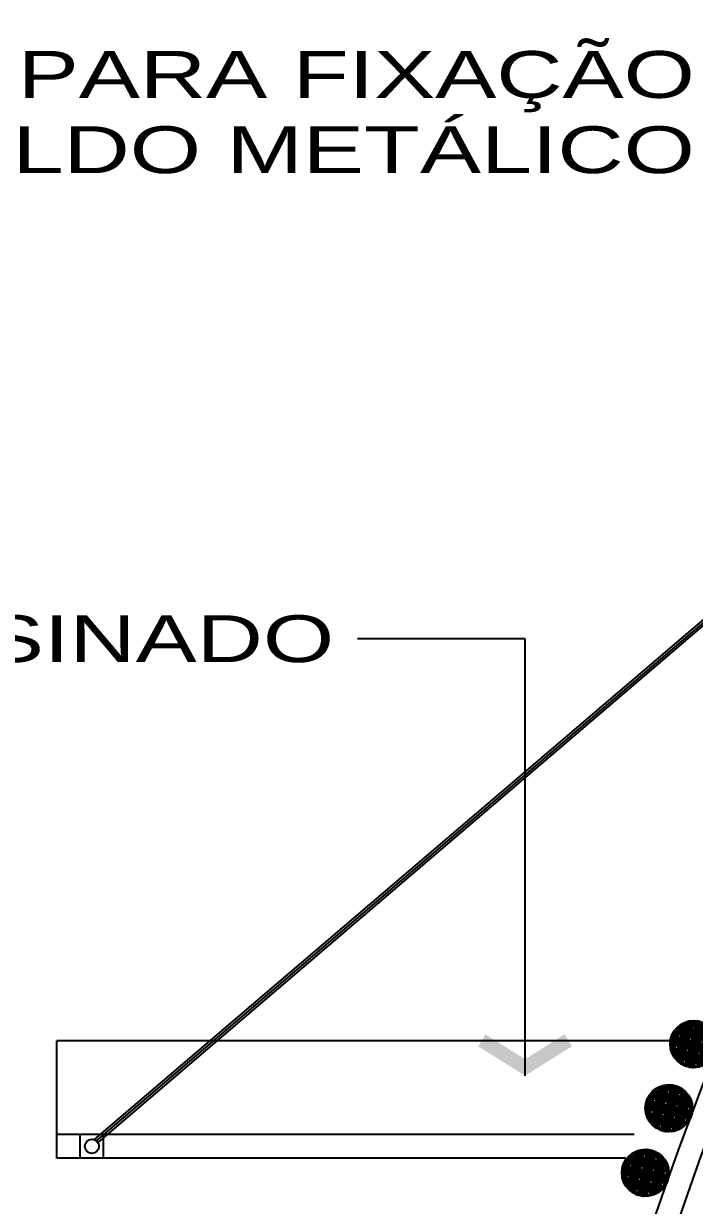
# Model space of a CAD drawing. Extents: x 5924 to 15219, y 2637 to 8140.
# Drawn here: x 6376 to 6662, y 7154 to 7658 of the extents above; entities that cross this region are included whole.
import ezdxf
from ezdxf.enums import TextEntityAlignment as Align

# ---------------------------------------------------------------- set-up
doc = ezdxf.new("R2010")
doc.units = 0
doc.header["$LTSCALE"] = 35
doc.layers.get('0').update_dxf_attribs({"linetype": 'CONTINUOUS'})
for name, color, linetype in [('ESPEC', 2, 'CONTINUOUS'), ('ESPECARQ', 2, 'CONTINUOUS'), ('HACHURA', 13, 'CONTINUOUS'), ('MOBIL', 7, 'CONTINUOUS')]:
    doc.layers.add(name, color=color, linetype=linetype)
doc.styles.add('REGUA80', font='arial.ttf', dxfattribs={"width": 1.4})

# ---------------------------------------------------------------- blocks, each defined once
blk = doc.blocks.new('INDSETAD')
at = {"color": 4, "linetype": 'ByBlock'}
for points in [[(0, 0), (1.255, 2), (0.706, 0), (1.765, 1.684)], [(0, 0), (1.255, -2), (0.706, 0), (1.765, -1.684)]]:
    blk.add_solid(points, dxfattribs=at)

msp = doc.modelspace()

# ---------------------------------------------------------------- hatches: boundary and pattern name
at = {"layer": 'HACHURA'}
h = msp.add_hatch(dxfattribs=at)
h.set_pattern_fill('MADEIRA', color=256, scale=5, angle=-14.60674, style=0)
h.set_pattern_definition([(345.39326, (-1421.463, 2246.2097), (1.260916, 4.8383975), [1, -1.5, 0.5, -2]), (345.39326, (-1418.045, 2245.448), (1.260916, 4.8383975), [1, -4]), (345.39326, (-1418.4656, 2245.816), (1.260916, 4.8383975), [0.5, -4.5]), (345.39326, (-1421.095, 2246.6305), (1.260916, 4.8383975), [0.25, -3.5, 0.25, -1]), (345.39326, (-1419.3387, 2246.431), (1.260916, 4.8383975), [1, -1.5, 0.25, -2.25]), (345.39326, (-1420.517, 2246.8673), (1.260916, 4.8383975), [0.75, -4.25]), (345.39326, (-1419.2757, 2246.673), (1.260916, 4.8383975), [1.5, -3.5]), (345.39326, (-1420.6957, 2247.1723), (1.260916, 4.8383975), [1, -4]), (345.39326, (-1418.729, 2246.789), (1.260916, 4.8383975), [2.5, -2.5]), (345.39326, (-1420.1173, 2247.409), (1.260916, 4.8383975), [0.5, -1.5, 1, -2]), (345.39326, (-1416.699, 2246.6474), (1.260916, 4.8383975), [1, -4]), (345.39326, (-1417.635, 2247.0205), (1.260916, 4.8383975), [0.5, -4.5]), (345.39326, (-1418.571, 2247.3937), (1.260916, 4.8383975), [0.5, -4.5]), (345.39326, (-1420.959, 2248.145), (1.260916, 4.8383975), [1, -4]), (345.39326, (-1418.508, 2247.6356), (1.260916, 4.8383975), [1, -4]), (345.39326, (-1418.445, 2247.8775), (1.260916, 4.8383975), [1, -1, 1, -2]), (345.39326, (-1419.3497, 2248.3716), (1.260916, 4.8383975), [0.5, -2.5, 1, -1]), (345.39326, (-1418.3505, 2248.2404), (1.260916, 4.8383975), [1.5, -3.5]), (345.39326, (-1418.2875, 2248.4823), (1.260916, 4.8383975), [1, -4]), (345.39326, (-1420.1913, 2249.1076), (1.260916, 4.8383975), [1.5, -2, 0.5, -1]), (345.39326, (-1420.1283, 2249.3496), (1.260916, 4.8383975), [2.5, -2.5]), (345.39326, (-1417.1937, 2248.714), (1.260916, 4.8383975), [0.5, -4.5]), (345.39326, (-1418.6137, 2249.213), (1.260916, 4.8383975), [1, -4]), (345.39326, (-1419.55, 2249.5864), (1.260916, 4.8383975), [0.5, -2, 0.5, -2]), (345.39326, (-1420.002, 2249.8334), (1.260916, 4.8383975), [0.5, -1.5, 1, -2]), (345.39326, (-1419.003, 2249.702), (1.260916, 4.8383975), [0.5, -2.5, 0.5, -1.5]), (345.39326, (-1418.004, 2249.571), (1.260916, 4.8383975), [1.5, -3.5]), (345.39326, (-1419.876, 2250.317), (1.260916, 4.8383975), [1, -4]), (345.39326, (-1417.4254, 2249.8077), (1.260916, 4.8383975), [0.5, -4.5]), (345.39326, (-1416.426, 2249.6765), (1.260916, 4.8383975), [0.5, -4.5]), (359.429502, (-1417.9818, 2245.69), (4.83839752, -1.2609161), [0.515, -20.1005276]), (359.429502, (-1417.2142, 2246.6525), (4.83839752, -1.2609161), [0.515, -20.1005276]), (359.429502, (-1416.9415, 2249.6817), (4.83839752, -1.2609161), [0.515, -20.1005276]), (359.429502, (-1418.8659, 2248.2455), (4.83839752, -1.2609161), [0.515, -20.1005276]), (359.429502, (-1417.7091, 2248.7191), (4.83839752, -1.2609161), [0.515, -20.1005276]), (359.429502, (-1417.3198, 2248.2301), (4.83839752, -1.2609161), [0.515, -20.1005276]), (359.429502, (-1419.5183, 2249.7073), (4.83839752, -1.2609161), [0.515, -20.1005276]), (359.429502, (-1417.646, 2248.961), (4.83839752, -1.2609161), [0.515, -20.1005276]), (359.429502, (-1417.1512, 2246.8944), (4.83839752, -1.2609161), [1.03, -19.5855276]), (359.429502, (-1417.5405, 2247.3834), (4.83839752, -1.2609161), [1.03, -19.5855276]), (359.429502, (-1417.4774, 2247.6253), (4.83839752, -1.2609161), [1.03, -19.5855276]), (151.357015, (-1419.3387, 2246.4311), (-4.83839752, 1.2609161), [0.515, -1.03, 0.515, -18.5555276]), (151.357015, (-1420.1173, 2247.4091), (-4.83839752, 1.2609161), [0.515, -20.1005276]), (151.357015, (-1419.5499, 2249.5864), (-4.83839752, 1.2609161), [1.03, -19.5855276]), (179.429502, (-1418.0448, 2245.448), (-4.83839752, 1.2609161), [0.515, -20.1005276]), (331.357015, (-1417.0771, 2245.1959), (4.83839752, -1.2609161), [0.515, -20.1005276]), (331.357015, (-1418.0873, 2247.2676), (4.83839752, -1.2609161), [0.515, -20.1005276]), (331.357015, (-1416.899, 2247.8621), (4.83839752, -1.2609161), [0.515, -20.1005276]), (331.357015, (-1418.7398, 2248.7294), (4.83839752, -1.2609161), [0.515, -20.1005276]), (331.357015, (-1419.066, 2249.4603), (4.83839752, -1.2609161), [0.515, -20.1005276]), (331.357015, (-1418.5191, 2249.5761), (4.83839752, -1.2609161), [0.515, -20.1005276]), (331.357015, (-1418.7398, 2248.7294), (4.83839752, -1.2609161), [0.515, -20.1005276]), (331.357015, (-1417.0991, 2249.0769), (4.83839752, -1.2609161), [2.06, -18.5555276]), (331.357015, (-1420.8533, 2246.5675), (4.83839752, -1.2609161), [2.06, -18.5555276]), (331.357015, (-1420.2749, 2246.8043), (4.83839752, -1.2609161), [2.06, -18.5555276]), (331.357015, (-1419.728, 2246.9201), (4.83839752, -1.2609161), [0.515, -1.03, 1.03, -18.0405276]), (331.357015, (-1419.6334, 2247.283), (4.83839752, -1.2609161), [1.03, -1.03, 1.03, -17.5255276]), (331.357015, (-1419.9912, 2247.8929), (4.83839752, -1.2609161), [2.06, -18.5555276]), (331.357015, (-1420.3804, 2248.3819), (4.83839752, -1.2609161), [2.06, -18.5555276]), (331.357015, (-1420.3174, 2248.6238), (4.83839752, -1.2609161), [2.06, -18.5555276]), (331.357015, (-1416.5522, 2249.1927), (4.83839752, -1.2609161), [0.515, -20.1005276]), (331.357026, (-1415.9423, 2249.5504), (4.83839777, -1.26091517), [1.03, -19.5855276]), (331.357026, (-1418.9084, 2250.0651), (4.83839777, -1.26091517), [1.03, -19.5855276]), (331.357016, (-1420.4955, 2245.9576), (4.83839755, -1.26091601), [2.06, -18.5555276]), (331.357016, (-1416.7099, 2248.5879), (4.83839755, -1.26091601), [1.545, -19.0705276]), (331.357016, (-1416.3206, 2248.0989), (4.83839755, -1.26091601), [3.09, -17.5255276])])
h.paths.add_polyline_path([(6651.838, 7225.035), (6671.341, 7219.952, 1)])
h.paths.add_polyline_path([(6671.341, 7219.952), (6651.838, 7225.035, 1)])
h = msp.add_hatch(dxfattribs=at)
h.set_pattern_fill('MADEIRA', color=256, scale=5, angle=-13.48315, style=0)
h.set_pattern_definition([(346.516854, (-1332.9213, 2061.2857), (1.1657966, 4.8621927), [1, -1.5, 0.5, -2]), (346.516854, (-1329.4886, 2060.591), (1.1657966, 4.8621927), [1, -4]), (346.516854, (-1329.9165, 2060.951), (1.1657966, 4.8621927), [0.5, -4.5]), (346.516854, (-1332.5616, 2061.7136), (1.1657966, 4.8621927), [0.25, -3.5, 0.25, -1]), (346.516854, (-1330.8015, 2061.5487), (1.1657966, 4.8621927), [1, -1.5, 0.25, -2.25]), (346.516854, (-1331.988, 2061.9617), (1.1657966, 4.8621927), [0.75, -4.25]), (346.516854, (-1330.743, 2061.792), (1.1657966, 4.8621927), [1.5, -3.5]), (346.516854, (-1332.1727, 2062.263), (1.1657966, 4.8621927), [1, -4]), (346.516854, (-1330.1987, 2061.9183), (1.1657966, 4.8621927), [2.5, -2.5]), (346.516854, (-1331.599, 2062.511), (1.1657966, 4.8621927), [0.5, -1.5, 1, -2]), (346.516854, (-1328.1664, 2061.8167), (1.1657966, 4.8621927), [1, -4]), (346.516854, (-1329.1097, 2062.1714), (1.1657966, 4.8621927), [0.5, -4.5]), (346.516854, (-1330.053, 2062.526), (1.1657966, 4.8621927), [0.5, -4.5]), (346.516854, (-1332.455, 2063.2306), (1.1657966, 4.8621927), [1, -4]), (346.516854, (-1329.9947, 2062.769), (1.1657966, 4.8621927), [1, -4]), (346.516854, (-1329.9364, 2063.0123), (1.1657966, 4.8621927), [1, -1, 1, -2]), (346.516854, (-1330.8506, 2063.4886), (1.1657966, 4.8621927), [0.5, -2.5, 1, -1]), (346.516854, (-1329.849, 2063.377), (1.1657966, 4.8621927), [1.5, -3.5]), (346.516854, (-1329.7907, 2063.62), (1.1657966, 4.8621927), [1, -4]), (346.516854, (-1331.7064, 2064.208), (1.1657966, 4.8621927), [1.5, -2, 0.5, -1]), (346.516854, (-1331.648, 2064.451), (1.1657966, 4.8621927), [2.5, -2.5]), (346.516854, (-1328.7017, 2063.873), (1.1657966, 4.8621927), [0.5, -4.5]), (346.516854, (-1330.131, 2064.3445), (1.1657966, 4.8621927), [1, -4]), (346.516854, (-1331.0745, 2064.699), (1.1657966, 4.8621927), [0.5, -2, 0.5, -2]), (346.516854, (-1331.5316, 2064.9373), (1.1657966, 4.8621927), [0.5, -1.5, 1, -2]), (346.516854, (-1330.53, 2064.8257), (1.1657966, 4.8621927), [0.5, -2.5, 0.5, -1.5]), (346.516854, (-1329.5284, 2064.714), (1.1657966, 4.8621927), [1.5, -3.5]), (346.516854, (-1331.415, 2065.4235), (1.1657966, 4.8621927), [1, -4]), (346.516854, (-1328.9547, 2064.962), (1.1657966, 4.8621927), [0.5, -4.5]), (346.516854, (-1327.953, 2064.8506), (1.1657966, 4.8621927), [0.5, -4.5]), (0.553097, (-1329.4303, 2060.8343), (4.86219274, -1.16579662), [0.515, -20.1005276]), (0.553097, (-1328.6818, 2061.8117), (4.86219274, -1.16579662), [0.515, -20.1005276]), (0.553097, (-1328.4685, 2064.8456), (4.86219274, -1.16579662), [0.515, -20.1005276]), (0.553097, (-1330.3643, 2063.372), (4.86219274, -1.16579662), [0.515, -20.1005276]), (0.553097, (-1329.217, 2063.8682), (4.86219274, -1.16579662), [0.515, -20.1005276]), (0.553097, (-1328.8183, 2063.387), (4.86219274, -1.16579662), [0.515, -20.1005276]), (0.553097, (-1331.0453, 2064.8207), (4.86219274, -1.16579662), [0.515, -20.1005276]), (0.553097, (-1329.1588, 2064.1113), (4.86219274, -1.16579662), [0.515, -20.1005276]), (0.553097, (-1328.6235, 2062.0548), (4.86219274, -1.16579662), [1.03, -19.5855276]), (0.553097, (-1329.0223, 2062.536), (4.86219274, -1.16579662), [1.03, -19.5855276]), (0.553097, (-1328.964, 2062.7792), (4.86219274, -1.16579662), [1.03, -19.5855276]), (152.48061, (-1330.8015, 2061.5487), (-4.86219274, 1.16579662), [0.515, -1.03, 0.515, -18.5555276]), (152.48061, (-1331.5991, 2062.5112), (-4.86219274, 1.16579662), [0.515, -20.1005276]), (152.48061, (-1331.0745, 2064.6992), (-4.86219274, 1.16579662), [1.03, -19.5855276]), (180.553097, (-1329.4886, 2060.5912), (-4.86219274, 1.16579662), [0.515, -20.1005276]), (332.48061, (-1328.5162, 2060.358), (4.86219274, -1.16579662), [0.515, -20.1005276]), (332.48061, (-1329.5668, 2062.4095), (4.86219274, -1.16579662), [0.515, -20.1005276]), (332.48061, (-1328.3903, 2063.0273), (4.86219274, -1.16579662), [0.515, -20.1005276]), (332.48061, (-1330.2478, 2063.8582), (4.86219274, -1.16579662), [0.515, -20.1005276]), (332.48061, (-1330.5883, 2064.5826), (4.86219274, -1.16579662), [0.515, -20.1005276]), (332.48061, (-1330.0438, 2064.7091), (4.86219274, -1.16579662), [0.515, -20.1005276]), (332.48061, (-1330.2478, 2063.8582), (4.86219274, -1.16579662), [0.515, -20.1005276]), (332.48061, (-1328.6142, 2064.2378), (4.86219274, -1.16579662), [2.06, -18.5555276]), (332.48061, (-1332.3185, 2061.6553), (4.86219274, -1.16579662), [2.06, -18.5555276]), (332.48061, (-1331.7448, 2061.9034), (4.86219274, -1.16579662), [2.06, -18.5555276]), (332.48061, (-1331.2003, 2062.03), (4.86219274, -1.16579662), [0.515, -1.03, 1.03, -18.0405276]), (332.48061, (-1331.1129, 2062.3946), (4.86219274, -1.16579662), [1.03, -1.03, 1.03, -17.5255276]), (332.48061, (-1331.4825, 2062.9974), (4.86219274, -1.16579662), [2.06, -18.5555276]), (332.48061, (-1331.8813, 2063.4786), (4.86219274, -1.16579662), [2.06, -18.5555276]), (332.48061, (-1331.823, 2063.7218), (4.86219274, -1.16579662), [2.06, -18.5555276]), (332.48061, (-1328.0697, 2064.3644), (4.86219274, -1.16579662), [0.515, -20.1005276]), (332.480621, (-1327.4669, 2064.734), (4.86219296, -1.16579569), [1.03, -19.5855276]), (332.480621, (-1330.4425, 2065.1904), (4.86219296, -1.16579569), [1.03, -19.5855276]), (332.480611, (-1331.9488, 2061.0525), (4.86219276, -1.16579654), [2.06, -18.5555276]), (332.480611, (-1328.2155, 2063.7566), (4.86219276, -1.16579654), [1.545, -19.0705276]), (332.480611, (-1327.8167, 2063.2753), (4.86219276, -1.16579654), [3.09, -17.5255276])])
h.paths.add_polyline_path([(6641.197, 7197.464), (6660.796, 7192.765, 1)])
h.paths.add_polyline_path([(6660.796, 7192.765), (6641.197, 7197.464, 1)])
h = msp.add_hatch(dxfattribs=at)
h.set_pattern_fill('MADEIRA', color=256, scale=5, angle=-12.35955, style=0)
h.set_pattern_definition([(347.64045, (-1240.77, 1878.1334), (1.0702288, 4.8841182), [1, -1.5, 0.5, -2]), (347.64045, (-1237.3245, 1877.5064), (1.0702288, 4.8841182), [1, -4]), (347.64045, (-1237.7594, 1877.8576), (1.0702288, 4.8841182), [0.5, -4.5]), (347.64045, (-1240.419, 1878.5683), (1.0702288, 4.8841182), [0.25, -3.5, 0.25, -1]), (347.64045, (-1238.656, 1878.438), (1.0702288, 4.8841182), [1, -1.5, 0.25, -2.25]), (347.64045, (-1239.85, 1878.8276), (1.0702288, 4.8841182), [0.75, -4.25]), (347.64045, (-1238.6024, 1878.682), (1.0702288, 4.8841182), [1.5, -3.5]), (347.64045, (-1240.041, 1879.1253), (1.0702288, 4.8841182), [1, -4]), (347.64045, (-1238.0605, 1878.8193), (1.0702288, 4.8841182), [2.5, -2.5]), (347.64045, (-1239.472, 1879.3846), (1.0702288, 4.8841182), [0.5, -1.5, 1, -2]), (347.64045, (-1236.0266, 1878.7576), (1.0702288, 4.8841182), [1, -4]), (347.64045, (-1236.9767, 1879.0937), (1.0702288, 4.8841182), [0.5, -4.5]), (347.64045, (-1237.9267, 1879.43), (1.0702288, 4.8841182), [0.5, -4.5]), (347.64045, (-1240.342, 1880.087), (1.0702288, 4.8841182), [1, -4]), (347.64045, (-1237.873, 1879.674), (1.0702288, 4.8841182), [1, -4]), (347.64045, (-1237.8197, 1879.9183), (1.0702288, 4.8841182), [1, -1, 1, -2]), (347.64045, (-1238.743, 1880.3765), (1.0702288, 4.8841182), [0.5, -2.5, 1, -1]), (347.64045, (-1237.7394, 1880.2846), (1.0702288, 4.8841182), [1.5, -3.5]), (347.64045, (-1237.686, 1880.529), (1.0702288, 4.8841182), [1, -4]), (347.64045, (-1239.613, 1881.079), (1.0702288, 4.8841182), [1.5, -2, 0.5, -1]), (347.64045, (-1239.5593, 1881.323), (1.0702288, 4.8841182), [2.5, -2.5]), (347.64045, (-1236.602, 1880.803), (1.0702288, 4.8841182), [0.5, -4.5]), (347.64045, (-1238.0406, 1881.2463), (1.0702288, 4.8841182), [1, -4]), (347.64045, (-1238.9906, 1881.5825), (1.0702288, 4.8841182), [0.5, -2, 0.5, -2]), (347.64045, (-1239.4523, 1881.8116), (1.0702288, 4.8841182), [0.5, -1.5, 1, -2]), (347.64045, (-1238.4487, 1881.7196), (1.0702288, 4.8841182), [0.5, -2.5, 0.5, -1.5]), (347.64045, (-1237.445, 1881.6277), (1.0702288, 4.8841182), [1.5, -3.5]), (347.64045, (-1239.3453, 1882.3), (1.0702288, 4.8841182), [1, -4]), (347.64045, (-1236.8765, 1881.887), (1.0702288, 4.8841182), [0.5, -4.5]), (347.64045, (-1235.873, 1881.795), (1.0702288, 4.8841182), [0.5, -4.5]), (1.676693, (-1237.271, 1877.7506), (4.88411816, -1.07022883), [0.515, -20.1005276]), (1.676693, (-1236.5418, 1878.7425), (4.88411816, -1.07022883), [0.515, -20.1005276]), (1.676693, (-1236.388, 1881.78), (4.88411816, -1.07022883), [0.515, -20.1005276]), (1.676693, (-1238.2546, 1880.2695), (4.88411816, -1.07022883), [0.515, -20.1005276]), (1.676693, (-1237.1173, 1880.7881), (4.88411816, -1.07022883), [0.515, -20.1005276]), (1.676693, (-1236.7091, 1880.3147), (4.88411816, -1.07022883), [0.515, -20.1005276]), (1.676693, (-1238.9639, 1881.7046), (4.88411816, -1.07022883), [0.515, -20.1005276]), (1.676693, (-1237.0637, 1881.0323), (4.88411816, -1.07022883), [0.515, -20.1005276]), (1.676693, (-1236.4883, 1878.9867), (4.88411816, -1.07022883), [1.03, -19.5855276]), (1.676693, (-1236.8964, 1879.46), (4.88411816, -1.07022883), [1.03, -19.5855276]), (1.676693, (-1236.8429, 1879.7042), (4.88411816, -1.07022883), [1.03, -19.5855276]), (153.604206, (-1238.656, 1878.438), (-4.88411816, 1.07022883), [0.515, -1.03, 0.515, -18.5555276]), (153.604206, (-1239.4722, 1879.3846), (-4.88411816, 1.07022883), [0.515, -20.1005276]), (153.604206, (-1238.9906, 1881.5825), (-4.88411816, 1.07022883), [1.03, -19.5855276]), (181.676693, (-1237.3245, 1877.5064), (-4.88411816, 1.07022883), [0.515, -20.1005276]), (333.604206, (-1236.3477, 1877.2923), (4.88411816, -1.07022883), [0.515, -20.1005276]), (333.604206, (-1237.4383, 1879.3228), (4.88411816, -1.07022883), [0.515, -20.1005276]), (333.604206, (-1236.2742, 1879.9635), (4.88411816, -1.07022883), [0.515, -20.1005276]), (333.604206, (-1238.1476, 1880.7579), (4.88411816, -1.07022883), [0.515, -20.1005276]), (333.604206, (-1238.5022, 1881.4754), (4.88411816, -1.07022883), [0.515, -20.1005276]), (333.604206, (-1237.9603, 1881.6126), (4.88411816, -1.07022883), [0.515, -20.1005276]), (333.604206, (-1238.1476, 1880.7579), (4.88411816, -1.07022883), [0.515, -20.1005276]), (333.604206, (-1236.5218, 1881.1695), (4.88411816, -1.07022883), [2.06, -18.5555276]), (333.604206, (-1240.1747, 1878.5148), (4.88411816, -1.07022883), [2.06, -18.5555276]), (333.604206, (-1239.606, 1878.7741), (4.88411816, -1.07022883), [2.06, -18.5555276]), (333.604206, (-1239.0641, 1878.9113), (4.88411816, -1.07022883), [0.515, -1.03, 1.03, -18.0405276]), (333.604206, (-1238.9838, 1879.2776), (4.88411816, -1.07022883), [1.03, -1.03, 1.03, -17.5255276]), (333.604206, (-1239.3652, 1879.873), (4.88411816, -1.07022883), [2.06, -18.5555276]), (333.604206, (-1239.7734, 1880.3464), (4.88411816, -1.07022883), [2.06, -18.5555276]), (333.604206, (-1239.7198, 1880.5906), (4.88411816, -1.07022883), [2.06, -18.5555276]), (333.604206, (-1235.9799, 1881.3066), (4.88411816, -1.07022883), [0.515, -20.1005276]), (333.604217, (-1235.3845, 1881.688), (4.88411837, -1.0702279), [1.03, -19.5855276]), (333.604217, (-1238.3684, 1882.086), (4.88411837, -1.0702279), [1.03, -19.5855276]), (333.604207, (-1239.7933, 1877.9194), (4.88411818, -1.07022875), [2.06, -18.5555276]), (333.604207, (-1236.1137, 1880.6961), (4.88411818, -1.07022875), [1.545, -19.0705276]), (333.604207, (-1235.7055, 1880.2228), (4.88411818, -1.07022875), [3.09, -17.5255276])])
h.paths.add_polyline_path([(6631.099, 7169.69), (6650.786, 7165.376, 1)])
h.paths.add_polyline_path([(6650.786, 7165.376), (6631.099, 7169.69, 1)])

# ---------------------------------------------------------------- linework, layer by layer
at = {"layer": 'ESPEC'}
for p, q in [((6589.583, 7395.555), (6518.117, 7395.555)), ((6589.583, 7208.973), (6589.583, 7395.555))]:
    msp.add_line(p, q, dxfattribs=at)
at = {"layer": 'ESPECARQ'}
for p, q in [((6819.097, 7534.729), (6405.606, 7181.716)), ((6819.097, 7533.417), (6406.506, 7181.248)), ((6819.097, 7532.493), (6407.199, 7180.506)), ((6389.693, 7173.858), (6389.693, 7223.858)), ((6651.371, 7223.858), (6389.693, 7223.858)), ((6636.173, 7183.858), (6389.693, 7183.858)), ((6632.575, 7173.858), (6389.693, 7173.858))]:
    msp.add_line(p, q, dxfattribs=at)
msp.add_circle((6404.693, 7178.858), 3, dxfattribs=at)
at = {"layer": 'HACHURA'}
for p, q in [((6399.693, 7173.858), (6399.693, 7183.858)), ((6409.693, 7173.858), (6409.693, 7183.858))]:
    msp.add_line(p, q, dxfattribs=at)
for centre in [(6661.59, 7222.494), (6650.997, 7195.115), (6640.942, 7167.533)]:
    msp.add_circle(centre, 10.077, dxfattribs=at)
at = {"layer": 'MOBIL'}
for radius, end in [(1487.016, 172.845002), (1477.016, 172.796303)]:
    msp.add_arc((8052.383, 6668.644), radius, 102.503776, end, dxfattribs=at)

# ---------------------------------------------------------------- block references
at = {"layer": 'ESPEC', "xscale": 10, "yscale": 10, "zscale": 10, "rotation": 90}
msp.add_blockref('INDSETAD', (6589.583, 7208.973), dxfattribs=at)

# ---------------------------------------------------------------- texts
at = {"layer": 'ESPEC', "style": 'REGUA80', "width": 1.4}
for s, p in [('TIRANTE / PARA FIXAÇÃO', (6662.084, 7636.432)), ('DO TOLDO METÁLICO', (6662.084, 7604.303)), ('TOLDO METÁLICO TENSINADO', (6508.117, 7395.555))]:
    msp.add_text(s, height=20, dxfattribs=at).set_placement(p, align=Align.MIDDLE_RIGHT)

doc.saveas('drawing.dxf')
